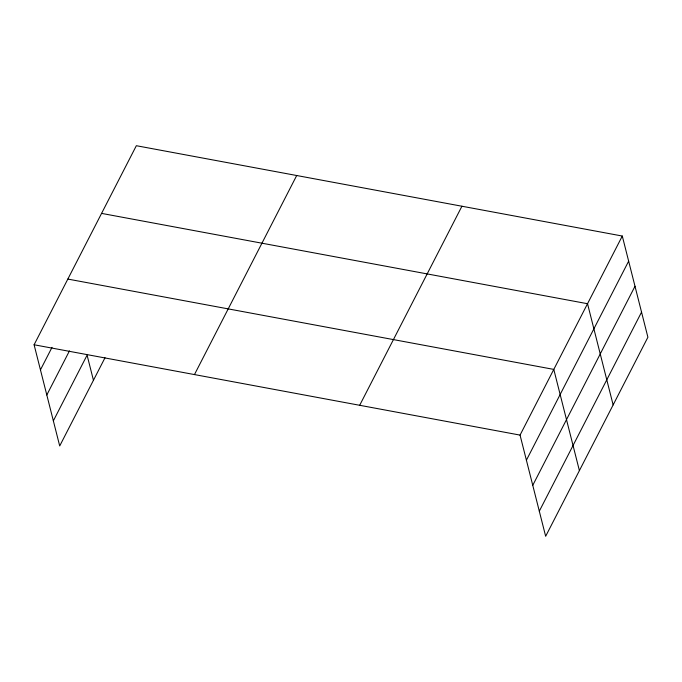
<?xml version="1.0" encoding="UTF-8"?>
<svg xmlns="http://www.w3.org/2000/svg" width="682" height="682" viewBox="0 0 682 682"><rect width="100%" height="100%" fill="white"/><g stroke="black" fill="none" stroke-linecap="round" stroke-linejoin="round"><path stroke-width="1.02" d="M105.011 357.752L59.709 445.96L34.1 344.768L136.34 145.709L622.291 236.04L647.9 337.232L545.66 536.291L520.051 435.099L622.291 236.04M40.451 369.874L52.02 347.351M46.811 394.98L69.462 350.88M53.349 420.854L87.091 355.16L93.443 380.275M194.464 374.58L296.704 175.521M359.687 405.287L461.927 206.228M526.402 460.205L628.651 261.146M532.761 485.311L635.002 286.252M539.309 511.185L641.549 312.126M101.575 213.389L587.534 303.72L613.135 404.912M67.842 279.074L553.793 369.405L579.402 470.606M34.1 344.768L520.051 435.099"/></g></svg>
